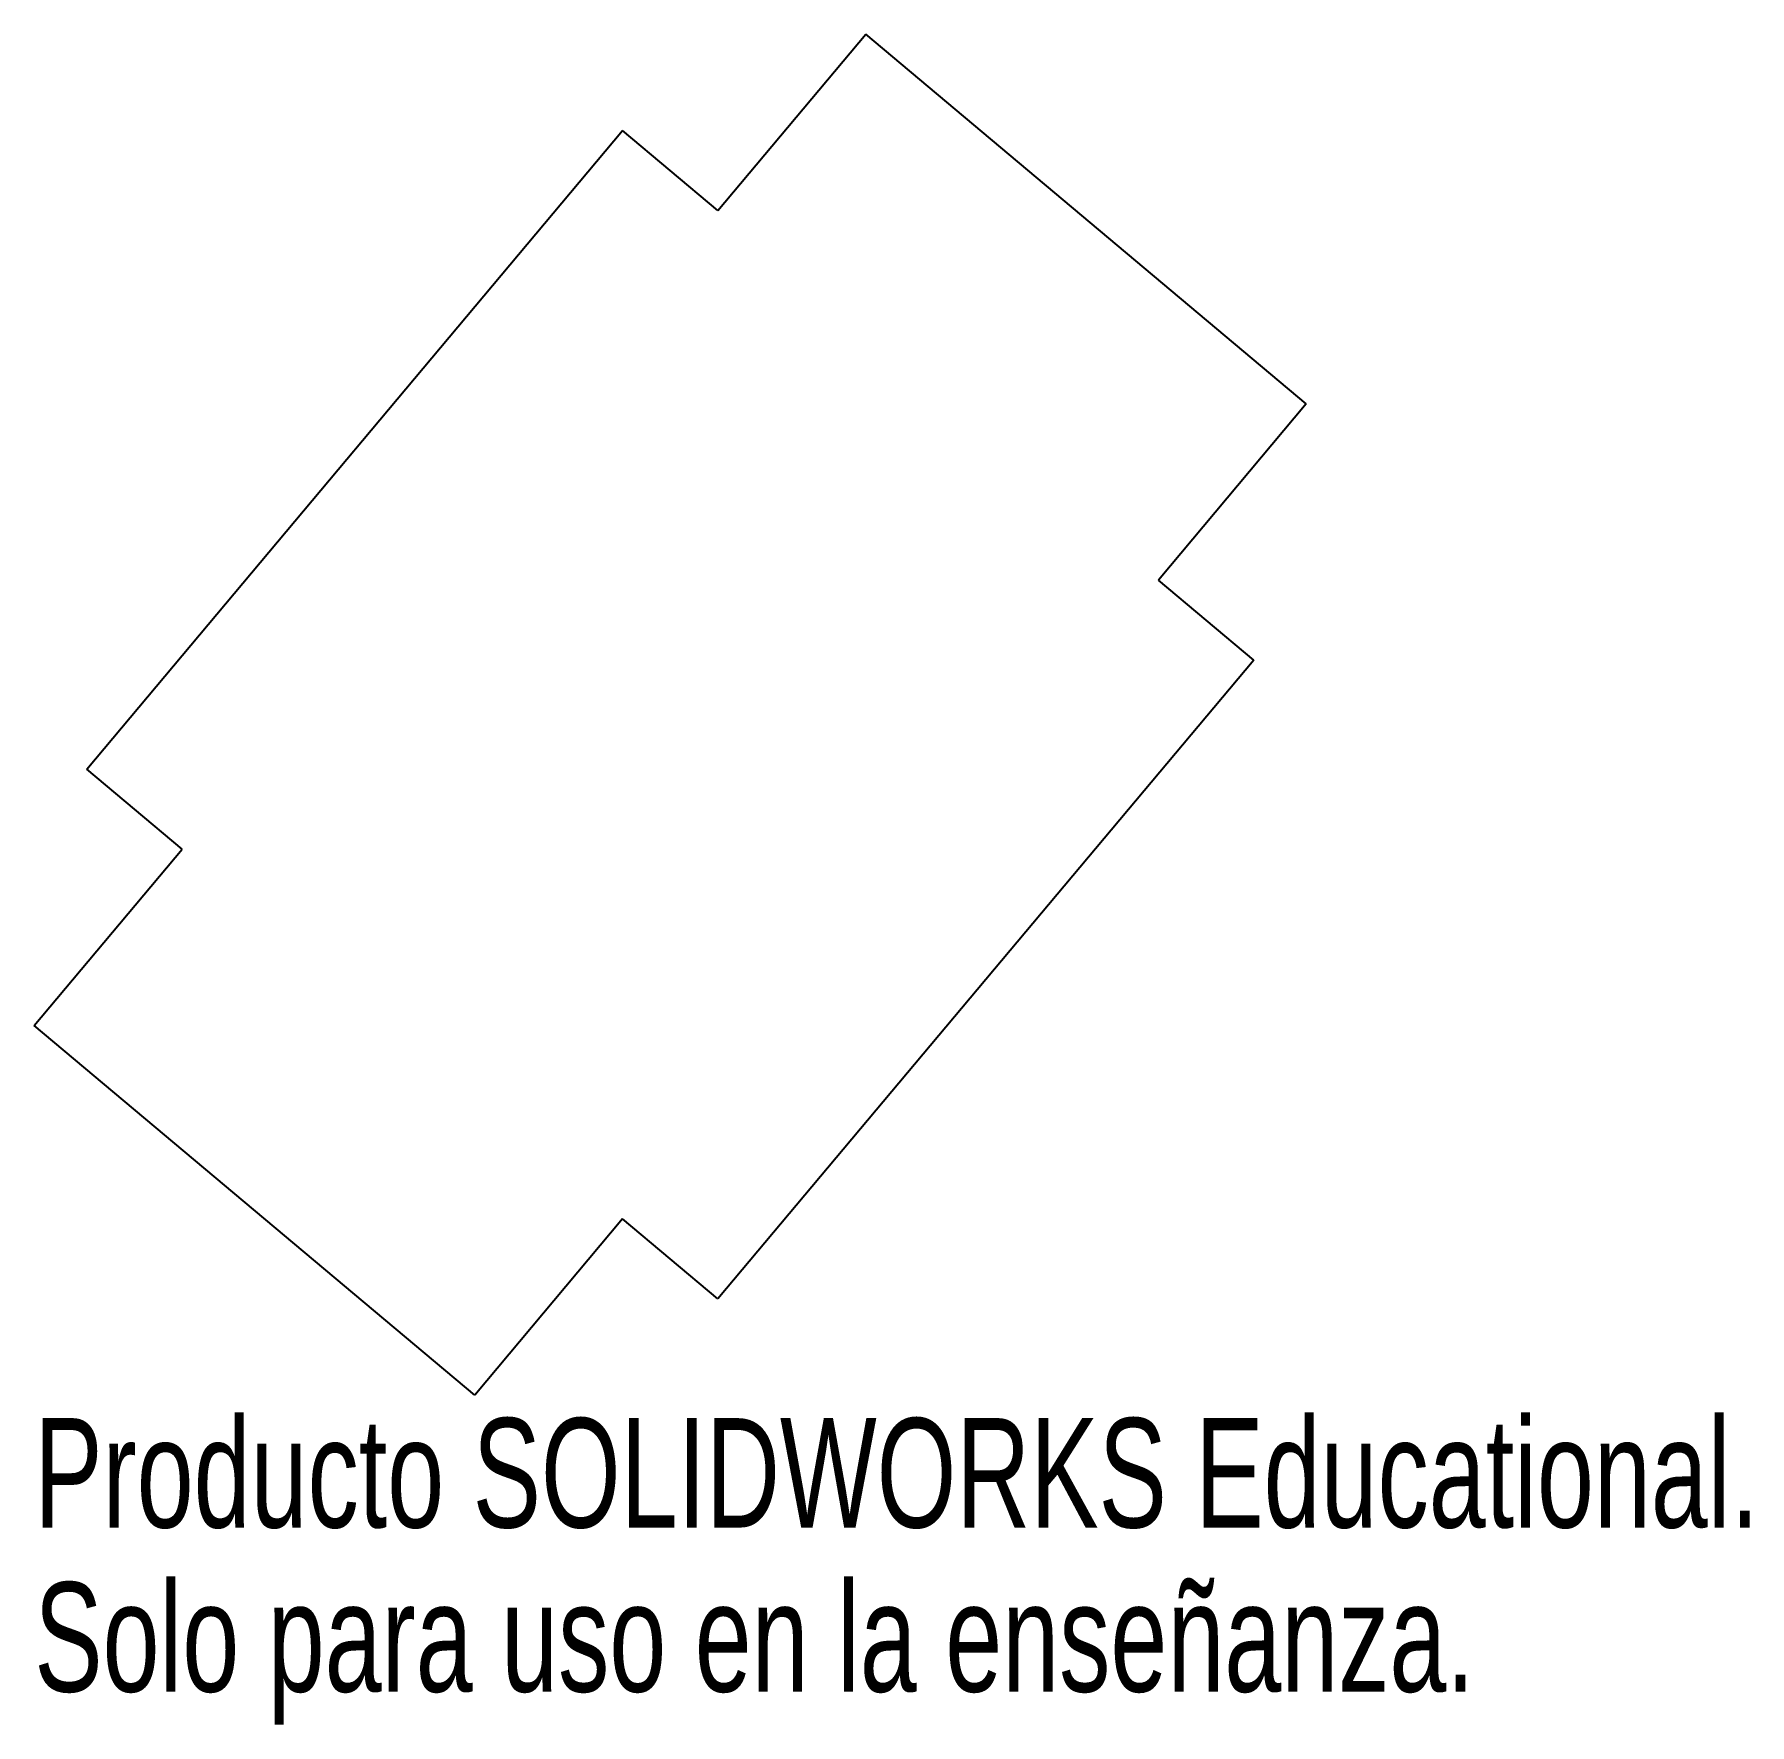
# Model space of a CAD drawing. Header units: inches. Extents: x 5.88 to 8.86, y 16.56 to 19.5.
import ezdxf

# ---------------------------------------------------------------- set-up
doc = ezdxf.new("R2010")
doc.units = ezdxf.units.IN
doc.header["$MEASUREMENT"] = 0
doc.styles.add('SLDTEXTSTYLE0', font='TXT', dxfattribs={"width": 0.7})

msp = doc.modelspace()

# ---------------------------------------------------------------- linework, layer by layer
at = {"color": 7, "linetype": 'Continuous', "lineweight": 25}
for p, q in [((7.0683, 19.1942), (7.3254, 19.5006)), ((8.0915, 18.8578), (7.3254, 19.5006)), ((5.9704, 18.2226), (6.9024, 19.3334)), ((7.0683, 19.1942), (6.9024, 19.3334)), ((8.0915, 18.8578), (7.8343, 18.5514)), ((8.0002, 18.4122), (7.8343, 18.5514)), ((8.0002, 18.4122), (7.0682, 17.3015)), ((6.1363, 18.0834), (5.9704, 18.2226)), ((5.8791, 17.777), (6.1363, 18.0834)), ((6.6452, 17.1342), (5.8791, 17.777)), ((6.9023, 17.4406), (6.6452, 17.1342)), ((7.0682, 17.3015), (6.9023, 17.4406))]:
    msp.add_line(p, q, dxfattribs=at)

# ---------------------------------------------------------------- texts
at = {"color": 7, "linetype": 'Continuous', "char_height": 0.1903, "attachment_point": 1, "style": 'SLDTEXTSTYLE0'}
for s, insert in [('Producto SOLIDWORKS Educational.', (5.8791, 17.0941)), ('Solo para uso en la enseñanza.', (5.8791, 16.8086))]:
    msp.add_mtext(s, dxfattribs=dict(at, insert=insert))

doc.saveas('drawing.dxf')
